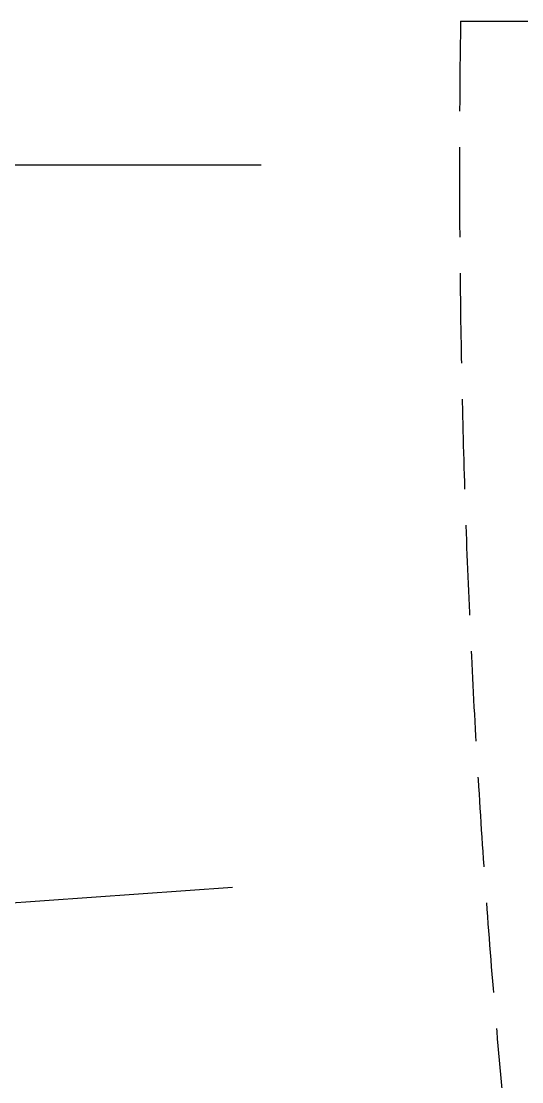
# Model space of a CAD drawing. Extents: x 13680 to 1640314, y -473492 to 65390.
# Drawn here: x 1343678 to 1346454, y -391486 to -385596 of the extents above; entities that cross this region are included whole.
import ezdxf
from ezdxf.enums import TextEntityAlignment as Align

# ---------------------------------------------------------------- set-up
doc = ezdxf.new("R2010")
doc.units = 0
doc.header["$LTSCALE"] = 1000
doc.header["$MEASUREMENT"] = 0
doc.linetypes.add('DASH', pattern=[0.35, 0.25, -0.1])
for name, color, linetype in [('AXIS', 1, 'Continuous'), ('LINE', 123, 'Continuous'), ('WALL', 255, 'Continuous')]:
    doc.layers.add(name, color=color, linetype=linetype)
doc.styles.add('_HZTXT', font='txt.shx', dxfattribs={"width": 0.8, "bigfont": 'HZTXT.shx'})
doc.styles.add('_TCH_DIM_T3', font='SIMPLEX', dxfattribs={"width": 0.705882, "bigfont": 'GBCBIG'})
doc.dimstyles.new('_TCH_ARROW&&100', dxfattribs={"dimtxt": 297.5, "dimasz": 200, "dimexe": 250, "dimexo": 300, "dimgap": 126.25, "dimtad": 1, "dimdec": 0, "dimzin": 0, "dimdsep": 46, "dimtxsty": '_TCH_DIM_T3', "dimcen": 0.09, "dimclrt": 7, "dimazin": 2, "dimtfac": 1, "dimtdec": 0, "dimtix": 1, "dimtmove": 2, "dimatfit": 3, "dimfxl": 1, "dimtolj": 1, "dimtzin": 0, "dimarcsym": 0})

# ---------------------------------------------------------------- blocks, each defined once
blk = doc.blocks.new('*D340')
at = {"layer": 'AXIS', "color": 0, "lineweight": -2, "transparency": 16777216}
for p, q in [((1308483.8, -403645.3), (1311733.8, -403645.3)), ((1335140.4, -434856.2), (1335648.8, -431646.3))]:
    blk.add_line(p, q, dxfattribs=at)
blk.add_arc((1340083.8, -403645.3), 28600, 180.40069, 260.59921, dxfattribs=at)
at = {"layer": 'AXIS', "color": 0, "transparency": 16777216}
for points in [[(1311451.1, -403845.4), (1311517.8, -403845.2), (1311483.8, -403645.3)], [(1335417.6, -431828.3), (1335406.9, -431894.1), (1335609.7, -431893.2)]]:
    blk.add_solid(points, dxfattribs=at)
at = {"layer": 'Defpoints', "color": 0, "transparency": 16777216}
for p in [(1308183.8, -403645.3), (1340083.8, -403645.3), (1314601, -416629.4), (1335093.5, -435152.6)]:
    blk.add_point(p, dxfattribs=at)
at = {"layer": 'AXIS', "color": 7, "transparency": 16777216, "insert": (1318545.3, -422040.9), "char_height": 297.5, "attachment_point": 5, "rotation": 310.49995, "style": '_TCH_DIM_T3'}
blk.add_mtext('\\A1;81°', dxfattribs=at)
blk = doc.blocks.new('*D409')
at = {"layer": 'AXIS', "color": 0, "lineweight": -2, "transparency": 16777216}
for p, q in [((1356877.3, -403645.3), (1354427.3, -403645.3)), ((1357019.2, -407656.9), (1354575.3, -407830))]:
    blk.add_line(p, q, dxfattribs=at)
blk.add_arc((1413677.3, -403645.3), 59000, 180.194246, 183.855779, dxfattribs=at)
at = {"layer": 'AXIS', "color": 0, "transparency": 16777216}
for points in [[(1354644.3, -403845.4), (1354711, -403845.3), (1354677.3, -403645.3)], [(1354844.1, -407610.5), (1354777.6, -407615.1), (1354824.7, -407812.3)]]:
    blk.add_solid(points, dxfattribs=at)
at = {"layer": 'Defpoints', "color": 0, "transparency": 16777216}
for p in [(1357177.3, -403645.3), (1413677.3, -403645.3), (1354693.7, -405035.4), (1357318.4, -407635.7)]:
    blk.add_point(p, dxfattribs=at)
at = {"layer": 'AXIS', "color": 7, "transparency": 16777216, "insert": (1354989, -405720.4), "char_height": 297.5, "attachment_point": 5, "rotation": 272.02501, "style": '_TCH_DIM_T3'}
blk.add_mtext('\\A1;4.05°', dxfattribs=at)
blk = doc.blocks.new('*D410')
at = {"layer": 'AXIS', "color": 0, "lineweight": -2, "transparency": 16777216}
for p, q in [((1357019.2, -407656.9), (1354575.3, -407830)), ((1357444, -411648.4), (1355018.4, -411993.6))]:
    blk.add_line(p, q, dxfattribs=at)
blk.add_arc((1413677.3, -403645.3), 59000, 184.244225, 187.905684, dxfattribs=at)
at = {"layer": 'AXIS', "color": 0, "transparency": 16777216}
for points in [[(1354805.9, -408014.2), (1354872.4, -408009.4), (1354824.7, -407812.3)], [(1355271.1, -411755.7), (1355205.1, -411765), (1355265.9, -411958.4)]]:
    blk.add_solid(points, dxfattribs=at)
at = {"layer": 'Defpoints', "color": 0, "transparency": 16777216}
for p in [(1413677.3, -403645.3), (1357318.4, -407635.7), (1354939.2, -409197.7), (1357741, -411606.1)]:
    blk.add_point(p, dxfattribs=at)
at = {"layer": 'AXIS', "color": 7, "transparency": 16777216, "insert": (1355282.1, -409860.1), "char_height": 297.5, "attachment_point": 5, "rotation": 276.07495, "style": '_TCH_DIM_T3'}
blk.add_mtext('\\A1;4.05°', dxfattribs=at)
blk = doc.blocks.new('*D424')
at = {"layer": 'AXIS', "color": 0, "lineweight": -2, "transparency": 16777216}
for p, q in [((1356877.3, -403645.3), (1353627.3, -403645.3)), ((1404791.7, -459746), (1404283.3, -462956))]:
    blk.add_line(p, q, dxfattribs=at)
blk.add_arc((1413677.3, -403645.3), 59800, 180.191648, 260.808259, dxfattribs=at)
at = {"layer": 'AXIS', "color": 0, "transparency": 16777216}
for points in [[(1353844.3, -403845.4), (1353911, -403845.3), (1353877.3, -403645.3)], [(1404130.2, -462644.5), (1404119.7, -462710.4), (1404322.4, -462709.1)]]:
    blk.add_solid(points, dxfattribs=at)
at = {"layer": 'Defpoints', "color": 0, "transparency": 16777216}
for p in [(1357177.3, -403645.3), (1413677.3, -403645.3), (1360395.1, -430793.9), (1404838.7, -459449.7)]:
    blk.add_point(p, dxfattribs=at)
at = {"layer": 'AXIS', "color": 7, "transparency": 16777216, "insert": (1368414.1, -442303.7), "char_height": 297.5, "attachment_point": 5, "rotation": 310.49995, "style": '_TCH_DIM_T3'}
blk.add_mtext('\\A1;81°', dxfattribs=at)
blk = doc.blocks.new('2FX')
at = {"layer": 'WALL', "color": 2, "style": '_HZTXT', "width": 0.8, "flags": 8}
blk.add_attdef('北', text='', height=500, rotation=8, dxfattribs=at).set_placement((1282216.6, -399376.5), align=Align.MIDDLE)
at = {"layer": 'AXIS'}
dim = blk.add_angular_dim_3p(base=(1314601, -416629.4), center=(1340083.8, -403645.3), p1=(1308183.8, -403645.3), p2=(1335093.5, -435152.6), dimstyle='_TCH_ARROW&&100', dxfattribs=at)
dim.commit()
dim.dimension.update_dxf_attribs({"geometry": '*D340', "text_midpoint": (1318545.3, -422040.9)})
blk = doc.blocks.new('3FX')
at = {"layer": 'AXIS'}
blk.add_line((1357177.3, -403645.3), (1353177.3, -403645.3), dxfattribs=at)
at = {"layer": 'LINE', "linetype": 'DASH', "ltscale": 2}
blk.add_line((1358283.1, -402845.3), (1361777.3, -402845.3), dxfattribs=at)
blk.add_arc((1413677.3, -403645.3), 55400, 179.17262, 261.82632, dxfattribs=at)
at = {"layer": 'WALL', "color": 2, "style": '_HZTXT', "width": 0.8, "flags": 8}
blk.add_attdef('北', text='', height=500, rotation=8, dxfattribs=at).set_placement((1355810.2, -399276.5), align=Align.MIDDLE)
at = {"layer": 'AXIS'}
for base, p1, p2, picture, middle in [((1360395.1, -430793.9), (1357177.3, -403645.3), (1404838.7, -459449.7), '*D424', (1368414.1, -442303.7)), ((1354693.7, -405035.4), (1357177.3, -403645.3), (1357318.4, -407635.7), '*D409', (1354989, -405720.4)), ((1354939.2, -409197.7), (1357318.4, -407635.7), (1357741, -411606.1), '*D410', (1355282.1, -409860.1))]:
    dim = blk.add_angular_dim_3p(base=base, center=(1413677.3, -403645.3), p1=p1, p2=p2, dimstyle='_TCH_ARROW&&100', dxfattribs=at)
    dim.commit()
    dim.dimension.update_dxf_attribs({"geometry": picture, "text_midpoint": middle})

msp = doc.modelspace()

# ---------------------------------------------------------------- block references
for name, p in [('3FX', (-12168.458, 17249.31)), ('2FX', (9036.596, 16162.546))]:
    msp.add_blockref(name, p)

doc.saveas('drawing.dxf')
